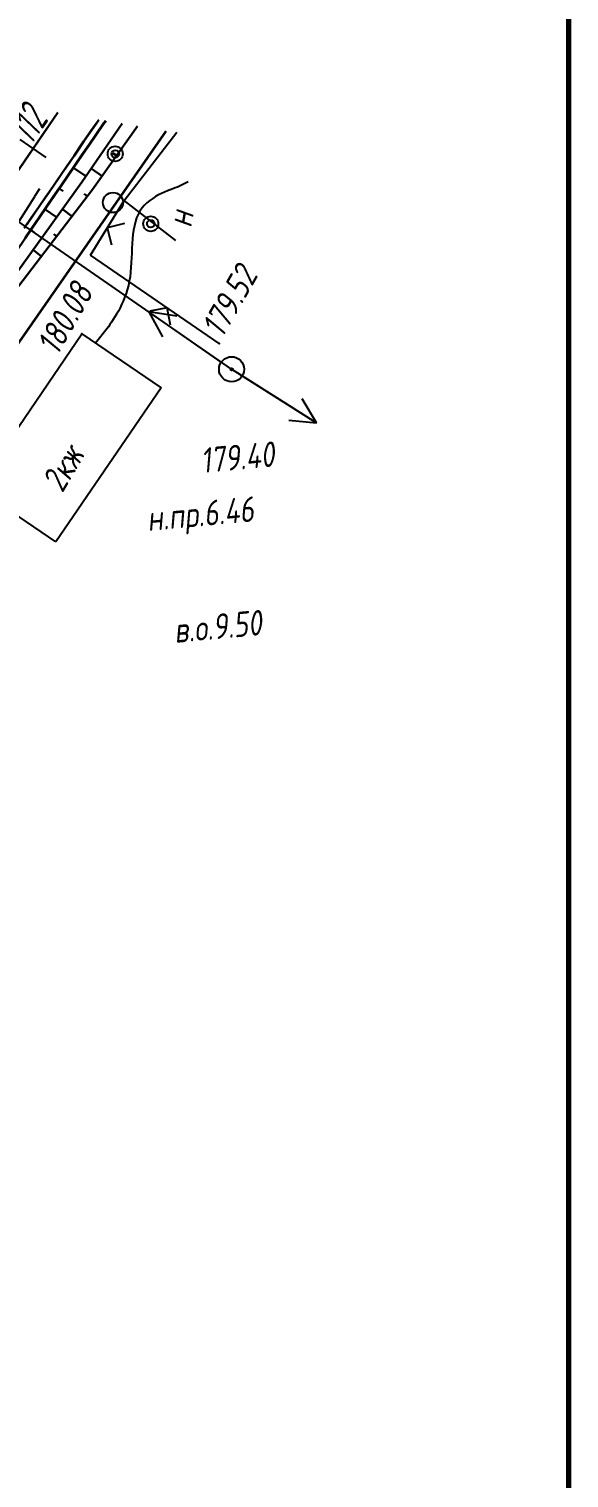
# Model space of a CAD drawing. Header units: millimetres. Extents: x 1808 to 2910, y -1045 to 155.
# Drawn here: x 2867.4 to 2910.4, y -941.2 to -825.9 of the extents above; entities that cross this region are included whole.
import ezdxf

# ---------------------------------------------------------------- set-up
doc = ezdxf.new("R2010")
doc.units = ezdxf.units.MM
doc.linetypes.add('CONTI', pattern=[0])
for name, color, linetype, lineweight in [('10', 1, 'Continuous', 35), ('КОПИЯ_ОСЬ_13_ОТКОСЫ', 7, 'Continuous', 30), ('КОПИЯ_ОСЬ_ГРАНИЦЫ_ПОЛОС', 7, 'Continuous', 30), ('ОСЬ_ВЕРХ_ПОКРЫТИЯ_ГРАНИЦЫ_ПОЛОС', 7, 'Continuous', 30), ('ОСЬ_ВЕРХ_ПОКРЫТИЯ_ОСЬ', 1, 'Continuous', 30), ('Ось_примыкания', 1, 'Continuous', 35)]:
    doc.layers.add(name, color=color, linetype=linetype, lineweight=lineweight)
for name, color, linetype in [('_Оформление', 7, 'Continuous'), ('GOR_BDEFAULT', 212, 'CONTI'), ('NAD_MDEFAULT', 7, 'CONTI'), ('PI_OTDEFAULT', 172, 'CONTI'), ('PI_TTDEFAULT', 5, 'CONTI'), ('SIT_LDEFAULT', 7, 'CONTI'), ('USLZNDEFAULT', 7, 'CONTI'), ('КОПИЯ_ОСЬ_ТАНГЕНСЫ', 1, 'Continuous'), ('ОСЬ_ВЕРХ_ПОКРЫТИЯ_ПИКЕТЫ', 1, 'Continuous')]:
    doc.layers.add(name, color=color, linetype=linetype)
doc.styles.add('eskd', font='isocpeur.ttf', dxfattribs={"width": 1.2, "height": 2})
doc.styles.get("Standard").update_dxf_attribs({"font": 'isocpeui.ttf'})

# ---------------------------------------------------------------- blocks, each defined once
blk = doc.blocks.new('BL_26')
at = {"color": 0}
for radius in [1, 0.1]:
    blk.add_circle((0, 0), radius, dxfattribs=at)

msp = doc.modelspace()

# ---------------------------------------------------------------- linework, layer by layer
at = {"layer": '10'}
msp.add_lwpolyline([(2299.11, -815.87), (2381.61, -830.69), (2442.03, -843.61), (2469.16, -847.43), (2465.22, -856.38), (2470.7, -857.69), (2519.43, -865.27), (2565.26, -865.7), (2570.11, -856.09), (2626.95, -857.05), (2650.1, -861.16), (2654.29, -862.35), (2713.34, -882.86), (2750.84, -898.87), (2750.84, -898.87), (2750.84, -898.87), (2750.84, -898.87), (2793.32, -919.8), (2792.93, -922.62), (2811.07, -930.47), (2878.3, -834.08)], dxfattribs=at)
at = {"layer": '_Оформление', "lineweight": 70, "ltscale": 200}
msp.add_lwpolyline([(2910.36, -755.52), (1807.57, -755.52), (1807.57, -1041.4), (2910.36, -1041.4)], close=True, dxfattribs=at)
at = {"layer": 'GOR_BDEFAULT', "color": 212, "elevation": 180, "flags": 128}
msp.add_lwpolyline([(2880.05, -838.11), (2879.19, -838.53), (2879.02, -838.59), (2878.82, -838.66), (2878.62, -838.73), (2878.39, -838.82), (2878.16, -838.92), (2877.93, -839.02), (2877.68, -839.14), (2877.45, -839.27), (2877.22, -839.43), (2876.99, -839.59), (2876.76, -839.76), (2876.57, -839.97), (2876.38, -840.18), (2876.2, -840.43), (2876.06, -840.69), (2875.94, -840.97), (2875.84, -841.27), (2875.76, -841.59), (2875.7, -841.94), (2875.65, -842.28), (2875.61, -842.64), (2875.59, -843.01), (2875.56, -843.39), (2875.55, -843.77), (2875.53, -844.15), (2875.52, -844.53), (2875.49, -844.91), (2875.46, -845.28), (2875.42, -845.65), (2875.36, -846.01), (2875.29, -846.35), (2875.2, -846.68), (2875.11, -846.99), (2874.99, -847.29), (2874.88, -847.59), (2874.75, -847.87), (2874.62, -848.13), (2874.49, -848.38), (2874.35, -848.62), (2874.22, -848.84), (2874.08, -849.06), (2873.94, -849.25), (2873.82, -849.45), (2873.7, -849.62), (2873.59, -849.77), (2872.68, -850.93)], dxfattribs=at)
at = {"layer": 'PI_TTDEFAULT', "color": 5}
for p in [(2871.58, -850.18, 180.08), (2882.51, -850.95, 179.53), (2883.5, -853.01, 179.4)]:
    msp.add_point(p, dxfattribs=at)
at = {"layer": 'SIT_LDEFAULT', "color": 7}
for p, q in [((2874.94, -839.59), (2879.15, -834.16)), ((2883.5, -853.01), (2860.14, -836.85)), ((2867.84, -839.25), (2868.23, -838.64)), ((2866.27, -841.74), (2867.85, -839.26)), ((2872.26, -843.94), (2874.94, -839.59)), ((2879.06, -842.78), (2874.94, -839.59)), ((2874.99, -841.42), (2873.61, -841.75)), ((2873.61, -841.75), (2873.94, -843.12)), ((2882.51, -850.95), (2872.26, -843.94)), ((2882.67, -852.44), (2876.91, -848.45)), ((2876.91, -848.45), (2878, -850.42)), ((2879.13, -848.78), (2876.91, -848.45)), ((2878.38, -848.13), (2877, -848.39)), ((2878.65, -849.51), (2878.38, -848.13)), ((2863.22, -862.44), (2871.58, -850.18)), ((2871.58, -850.18), (2877.89, -854.48)), ((2888.62, -856.23), (2883.5, -853.01)), ((2884.34, -853.54), (2890.27, -857.27)), ((2877.89, -854.48), (2869.52, -866.74)), ((2890.27, -857.27), (2889.11, -855.35)), ((2888.05, -857.05), (2890.27, -857.27)), ((2869.52, -866.74), (2863.22, -862.44))]:
    msp.add_line(p, q, dxfattribs=at)
for centre, radius in [((2874.24, -835.88), 0.6), ((2874.24, -835.88), 0.3), ((2874.06, -839.75), 0.8), ((2877.07, -841.44), 0.6), ((2877.07, -841.44), 0.3)]:
    msp.add_circle(centre, radius, dxfattribs=at)
at = {"layer": 'КОПИЯ_ОСЬ_13_ОТКОСЫ'}
for points in [[(2853.29, -862.61), (2873.48, -833.25)], [(2859.89, -854.35), (2871.58, -838.12), (2874.78, -833.47)], [(2859.89, -854.35), (2871.58, -838.12), (2874.78, -833.47)], [(2860.25, -854.6), (2872.44, -838.71), (2876, -833.68)], [(2874.35, -836.02), (2874.06, -835.82)], [(2870.91, -836.98), (2871.9, -837.66)], [(2873.19, -837.65), (2872.33, -837.04)], [(2869.78, -838.63), (2870.09, -838.84)], [(2872.02, -839.27), (2871.76, -839.07)], [(2868.64, -840.28), (2869.57, -840.92)], [(2870.8, -840.86), (2870.04, -840.27)], [(2867.51, -841.93), (2867.79, -842.12)], [(2869.58, -842.44), (2869.36, -842.27)], [(2868.36, -844.03), (2867.7, -843.52)]]:
    msp.add_lwpolyline(points, dxfattribs=at)
at = {"layer": 'КОПИЯ_ОСЬ_ГРАНИЦЫ_ПОЛОС'}
msp.add_lwpolyline([(2867, -841.79), (2867.56, -840.97), (2868.13, -840.15), (2868.7, -839.32), (2869.26, -838.5), (2869.83, -837.67), (2870.39, -836.85), (2870.96, -836.03), (2871.53, -835.2), (2872.09, -834.38), (2872.66, -833.56), (2872.93, -833.16)], dxfattribs=at)
at = {"layer": 'КОПИЯ_ОСЬ_ТАНГЕНСЫ'}
msp.add_line((2842.79, -871.71), (2869.68, -832.6), dxfattribs=at)
at = {"layer": 'ОСЬ_ВЕРХ_ПОКРЫТИЯ_ГРАНИЦЫ_ПОЛОС'}
for points in [[(2867.07, -842.57), (2867.63, -841.75), (2868.2, -840.92), (2868.77, -840.1), (2869.33, -839.28), (2869.9, -838.46), (2870.46, -837.63), (2871.03, -836.81), (2871.59, -835.99), (2872.16, -835.17), (2872.72, -834.34), (2873.29, -833.52), (2873.48, -833.25)], [(2872.93, -833.16), (2872.88, -833.24), (2872.31, -834.06), (2871.75, -834.88), (2871.18, -835.71), (2870.62, -836.53), (2870.05, -837.35), (2869.49, -838.17), (2868.92, -839), (2868.35, -839.82), (2867.79, -840.64), (2867.22, -841.46)]]:
    msp.add_lwpolyline(points, dxfattribs=at)
at = {"layer": 'ОСЬ_ВЕРХ_ПОКРЫТИЯ_ОСЬ'}
msp.add_lwpolyline([(2851.99, -858.32), (2869.68, -832.6)], dxfattribs=at)
at = {"layer": 'ОСЬ_ВЕРХ_ПОКРЫТИЯ_ПИКЕТЫ'}
msp.add_line((2868.74, -836.17), (2866.68, -834.75), dxfattribs=at)
msp.add_line((2868.74, -836.17), (2866.68, -834.75), dxfattribs=at)
at = {"layer": 'Ось_примыкания', "linetype": 'Continuous'}
for points in [[(2867.07, -842.57), (2867.63, -841.75), (2868.2, -840.92), (2868.77, -840.1), (2869.33, -839.28), (2869.9, -838.46), (2870.46, -837.63), (2871.03, -836.81), (2871.59, -835.99), (2872.16, -835.17), (2872.72, -834.34), (2873.29, -833.52), (2873.48, -833.25)], [(2873.48, -833.25), (2873.29, -833.52), (2872.72, -834.34), (2872.16, -835.17), (2871.59, -835.99), (2871.03, -836.81), (2870.46, -837.63), (2869.9, -838.46), (2869.33, -839.28), (2868.77, -840.1), (2868.2, -840.92), (2867.63, -841.75), (2867.07, -842.57)]]:
    msp.add_lwpolyline(points, dxfattribs=at)

# ---------------------------------------------------------------- block references
at = {"layer": 'USLZNDEFAULT', "color": 7, "rotation": 42.24411503969376}
msp.add_blockref('BL_26', (2883.5, -853.01), dxfattribs=at)

# ---------------------------------------------------------------- texts
at = {"layer": 'NAD_MDEFAULT', "color": 7, "style": 'eskd', "oblique": 10, "width": 0.8}
for s, rotation, p in [('н', 80.2441, (2880.29, -841.8)), ('2кж', 59.4092, (2870.03, -862.91)), ('н.пр.6.46', 5.2441, (2876.85, -865.88)), ('в.о.9.50', 5.2441, (2879, -874.77))]:
    msp.add_text(s, height=2, rotation=rotation, dxfattribs=at).set_placement(p)
at = {"layer": 'PI_OTDEFAULT', "color": 172, "style": 'eskd', "oblique": 10, "width": 0.8}
for s, rotation, p in [('179.52', 60.2441, (2882.76, -850.6)), ('180.08', 60.2441, (2869.64, -852)), ('179.40', 5.2441, (2881.13, -861.27))]:
    msp.add_text(s, height=2, rotation=rotation, dxfattribs=at).set_placement(p)
at = {"layer": 'ОСЬ_ВЕРХ_ПОКРЫТИЯ_ПИКЕТЫ', "width": 0.6}
msp.add_text('112', height=2.5, rotation=55.4921, dxfattribs=at).set_placement((2867.55, -835.24))

doc.saveas('drawing.dxf')
